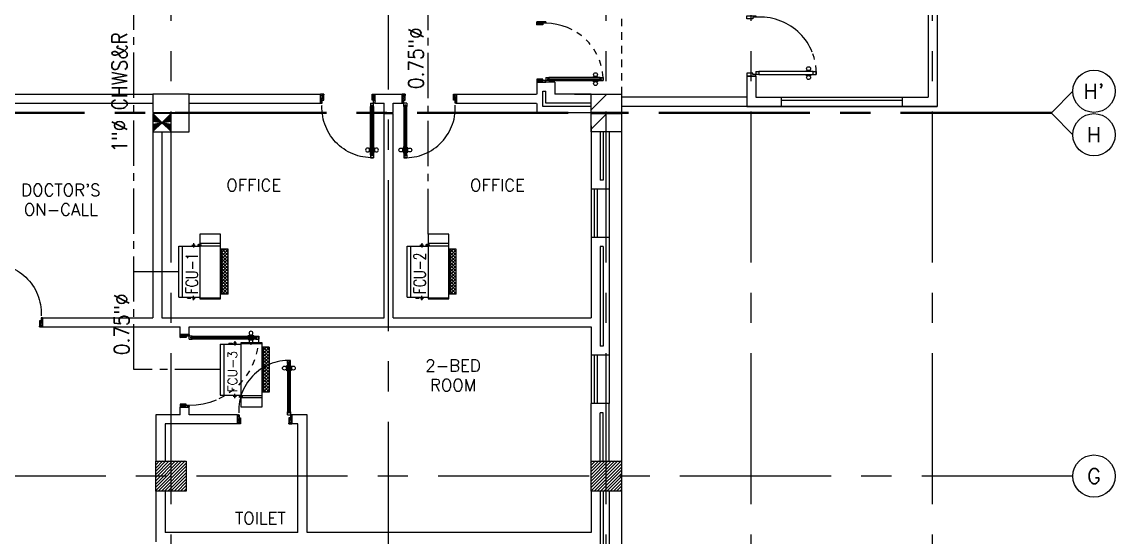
# Model space of a CAD drawing. Extents: x 417866029 to 417866302, y 43498045 to 43498122.
# Drawn here: x 417866085.78 to 417866103.86, y 43498071.96 to 43498080.49 of the extents above; entities that cross this region are included whole.
import ezdxf
from ezdxf.enums import TextEntityAlignment as Align

# ---------------------------------------------------------------- set-up
doc = ezdxf.new("R2010")
doc.units = 0
doc.header["$MEASUREMENT"] = 0
for name, pattern in [('CENTER2', [1.125, 0.75, -0.125, 0.125, -0.125]), ('CENTERX2', [4, 2.5, -0.5, 0.5, -0.5]), ('HIDDEN', [0.375, 0.25, -0.125]), ('HIDDEN2', [0.1875, 0.125, -0.0625])]:
    doc.linetypes.add(name, pattern=pattern)
doc.layers.get('0').update_dxf_attribs({"linetype": 'CONTINUOUS'})
for name, color, linetype in [('AC-CH', 6, 'CENTER2'), ('AC-CHT', 2, 'CONTINUOUS'), ('AX-CR', 7, 'CONTINUOUS'), ('AX-TXT', 2, 'CONTINUOUS'), ('AXES', 11, 'CENTERX2'), ('COL', 11, 'CONTINUOUS'), ('DOOR', 11, 'CONTINUOUS'), ('FCU', 6, 'CONTINUOUS'), ('HAT', 11, 'CONTINUOUS'), ('INSUL', 11, 'CONTINUOUS'), ('PROJ-L', 11, 'CONTINUOUS'), ('RM-NAME', 11, 'CONTINUOUS'), ('ROOF', 11, 'CONTINUOUS'), ('STR', 11, 'CONTINUOUS'), ('TEXTN', 2, 'CONTINUOUS'), ('WALL', 11, 'CONTINUOUS'), ('WIN', 11, 'CONTINUOUS')]:
    doc.layers.add(name, color=color, linetype=linetype)
doc.styles.add('KHRS2', font='ROMANS.shx', dxfattribs={"height": 200})
doc.styles.add('ROMANS', font='ROMANS.shx', dxfattribs={"width": 0.6})

# ---------------------------------------------------------------- blocks, each defined once
blk = doc.blocks.new('AXR')
at = {"layer": 'AX-CR'}
blk.add_circle((350, 0), 350.0000000000014, dxfattribs=at)
at = {"layer": 'AX-TXT', "style": 'ROMANS'}
blk.add_attdef('AX', text='', height=250, dxfattribs=at).set_placement((350, 0), align=Align.MIDDLE)
blk = doc.blocks.new('DOOR90')
at = {"layer": 'DOOR', "color": 7, "linetype": 'ByBlock'}
for p, q in [((-150, 0), (0, 0)), ((-150, 0), (-150, -25)), ((0, -50), (-113.7099299924448, 0)), ((0, -50), (-40.1457343158545, 0)), ((0, -50), (0, 0)), ((-1000, -25), (-1050, -25)), ((-1050, -75), (-1050, -25)), ((-1050, -25), (-1050, -75)), ((-1000, -75), (-1050, -74.99999999947613)), ((-1000, -41.9999999999709), (-1020, -41.9999999999709)), ((-1020, -42), (-1020, -58)), ((-1000, -58), (-1020, -58)), ((-1000, -25), (-1000, -41.9999999999709)), ((-1000, -58), (-1000, -75)), ((-877.6424572214019, -17.79999999995925), (-967.6424572214019, -17.79999999995925)), ((-967.6424572214019, -25), (-967.6424572214019, -17.79999999995925)), ((-967.6424572214019, -75), (-967.6424572214019, -82.20000000004075)), ((-877.6424572214019, -82.20000000004075), (-967.6424572214019, -82.20000000004075)), ((-955.0424572214251, -8.799999999959255), (-890.2424572213786, -8.799999999959255)), ((-955.0424572214251, -17.79999999995925), (-955.0424572214251, -8.799999999959255)), ((-955.0424572214251, -17.79999999995925), (-890.2424572213786, -17.79999999995925)), ((-955.0424572214251, -82.20000000004075), (-890.2424572213786, -82.20000000004075)), ((-955.0424572214251, -82.20000000004075), (-955.0424572214251, -91.20000000004075)), ((-955.0424572214251, -91.20000000004075), (-890.2424572213786, -91.20000000004075)), ((-890.2424572213786, -17.79999999995925), (-890.2424572213786, -8.799999999959255)), ((-890.2424572213786, -82.20000000004075), (-890.2424572213786, -91.20000000004075)), ((-877.6424572214019, -25), (-877.6424572214019, -17.79999999995925)), ((-877.6424572214019, -75), (-877.6424572214019, -82.20000000004075)), ((-200, -25), (-150, -25)), ((-200, -42), (-200, -25)), ((-180, -42), (-200, -42)), ((-200, -58), (-180, -58)), ((-200, -75), (-200, -58)), ((-150, -75), (-200, -75)), ((-180, -58), (-180, -42)), ((-150, -25), (-100, -25)), ((-150, -75), (-150, -25)), ((-100, -25), (-100, -50)), ((0, -50), (-100, -36.64271395650576)), ((-100, -50), (0, -50)), ((-150, -875), (-100, -875)), ((-150, -900), (-150, -875)), ((-150, -900), (0, -900)), ((0, -900), (-150, -900)), ((0, -850), (-113.7099299924448, -900)), ((-100, -875), (-100, -850)), ((0, -850), (-100, -863.3572860434942)), ((-100, -850), (0, -850)), ((0, -850), (-40.1457343158545, -900)), ((0, -850), (0, -900))]:
    blk.add_line(p, q, dxfattribs=at)
at = {"layer": 'DOOR', "linetype": 'ByBlock'}
for p, q in [((-200, -25), (-1000, -25)), ((-200, -42), (-1000, -41.9999999999709)), ((-200, -58), (-1000, -58)), ((-1000, -75), (-200, -75))]:
    blk.add_line(p, q, dxfattribs=at)
at = {"layer": 'DOOR', "color": 7, "linetype": 'ByBlock'}
for centre in [(-922.6424572214019, 23.53094421501737), (-922.6424572214019, -123.5309442149592)]:
    blk.add_circle(centre, 32.39999999998526, dxfattribs=at)
for centre, radius, start, end in [((0, -50), 154.4019578127773, 161.1052885482714, 166.2857707768669), ((0, -50), 94.40195781277725, 148.0181880328085, 180), ((0, -50), 134.4019578127773, 158.159849394549, 169.2800236450682), ((0, -50), 114.4019578127773, 154.0838418822192, 167.37742587102), ((0, -50), 74.40195781277725, 137.7764264185456, 180), ((0, -50), 54.40195781277725, 113.2073828924446, 180), ((0, -50), 34.40195781277725, 90, 180), ((0, -50), 14.40195781277725, 90, 180), ((0, -850), 154.4019578127773, 193.7142292231331, 198.8947114517286), ((0, -850), 134.4019578127773, 190.7199763549318, 201.840150605451), ((0, -850), 94.40195781277725, 180, 211.9818119671915), ((0, -850), 74.40195781277725, 180, 222.2235735814543), ((0, -850), 54.40195781277725, 180, 246.7926171075554), ((0, -850), 34.40195781277725, 180, 270), ((0, -850), 14.40195781277725, 180, 270)]:
    blk.add_arc(centre, radius, start, end, dxfattribs=at)
at = {"layer": 'DOOR', "linetype": 'HIDDEN', "ltscale": 0.5}
blk.add_arc((-222.2222222220153, -49.99999999976717), 828.155208510499, 178.270116378131, 275.0030377036063, dxfattribs=at)
blk = doc.blocks.new('DOOR100')
at = {"layer": 'DOOR', "color": 7, "linetype": 'ByBlock'}
for p, q in [((-75.00000000011642, 1250), (-74.99999999959255, 1300.000000000029)), ((-75.00000000011642, 1300), (-25.00000000011642, 1300)), ((-25.00000000011642, 1300), (-75.00000000011642, 1300)), ((-58.00000000011642, 1250), (-58.00000000011642, 1270)), ((-42.00000000011642, 1270), (-58.00000000011642, 1270)), ((-42.00000000011642, 1250), (-42.00000000011642, 1270)), ((-25.00000000011642, 1250), (-25.00000000011642, 1300)), ((-91.20000000018626, 1205.042457221396), (-91.20000000018626, 1140.242457221408)), ((-82.20000000018626, 1205.042457221396), (-91.20000000018626, 1205.042457221396)), ((-82.20000000018626, 1140.242457221408), (-91.20000000018626, 1140.242457221408)), ((-82.20000000018626, 1127.642457221402), (-82.20000000018626, 1217.642457221402)), ((-75.00000000011642, 1217.642457221402), (-82.20000000018626, 1217.642457221402)), ((-82.20000000018626, 1205.042457221396), (-82.20000000018626, 1140.242457221408)), ((-75.00000000011642, 1127.642457221402), (-82.20000000018626, 1127.642457221402)), ((-58.00000000011642, 1250), (-75.00000000011642, 1250)), ((-25.00000000011642, 1250), (-42.00000000011642, 1250)), ((-25.00000000011642, 1217.642457221402), (-17.80000000004657, 1217.642457221402)), ((-25.00000000011642, 1127.642457221402), (-17.80000000004657, 1127.642457221402)), ((-17.80000000004657, 1127.642457221402), (-17.80000000004657, 1217.642457221402)), ((-17.80000000004657, 1205.042457221396), (-17.80000000004657, 1140.242457221408)), ((-17.80000000004657, 1205.042457221396), (-8.800000000046566, 1205.042457221396)), ((-17.80000000004657, 1140.242457221408), (-8.800000000046566, 1140.242457221408)), ((-8.800000000046566, 1205.042457221396), (-8.800000000046566, 1140.242457221408)), ((-75, 200), (-58, 200)), ((-75, 150), (-75, 200)), ((-58, 200), (-58, 180)), ((-42, 200), (-25, 200)), ((-42, 180), (-42, 200)), ((-25, 200), (-25, 150)), ((-1200, 0), (-1200, 150)), ((-1200, 150), (-1175, 150)), ((-1200, 150), (-1200, 0)), ((-1150, 0), (-1200, 113.7099299924448)), ((-1150, 0), (-1200, 40.1457343158545)), ((-1150, 0), (-1200, 0)), ((-1175, 150), (-1175, 100)), ((-1175, 100), (-1150, 100)), ((-1150, 0), (-1163.357286043465, 100)), ((-1150, 100), (-1150, 0)), ((-75, 150), (-25, 150)), ((-58, 180), (-42, 180)), ((-50, 0), (0, 113.7099299924448)), ((-50, 100), (-50, 0)), ((-50, 0), (-36.64271395653486, 100)), ((-25, 100), (-50, 100)), ((-50, 0), (0, 40.1457343158545)), ((-50, 0), (0, 0)), ((0, 150), (-25, 150)), ((-25, 150), (-25, 100)), ((0, 0), (0, 150)), ((0, 150), (0, 0))]:
    blk.add_line(p, q, dxfattribs=at)
at = {"layer": 'DOOR', "linetype": 'ByBlock'}
for p, q in [((-75.00000000011642, 1250), (-75, 200)), ((-58, 200), (-58.00000000011642, 1250)), ((-42, 200), (-42.00000000011642, 1250)), ((-25, 200), (-25.00000000011642, 1250))]:
    blk.add_line(p, q, dxfattribs=at)
at = {"layer": 'DOOR', "color": 7, "linetype": 'ByBlock'}
for centre in [(-123.5309442150756, 1172.642457221402), (23.53094421490096, 1172.642457221402)]:
    blk.add_circle(centre, 32.39999999998526, dxfattribs=at)
at = {"layer": 'DOOR', "linetype": 'HIDDEN', "ltscale": 0.5}
blk.add_arc((-24.99999999965075, 149.9999999994106), 1150.000000000618, 90, 179.9999999995831, dxfattribs=at)
at = {"layer": 'DOOR', "color": 7, "linetype": 'ByBlock'}
for centre, radius, start, end in [((-1150, 0), 154.4019578127773, 103.7142292212167, 108.8947114515936), ((-1150, 0), 134.4019578127773, 100.7199763555959, 111.8401506085482), ((-1150, 0), 94.40195781277725, 90, 121.981811965689), ((-1150, 0), 74.40195781277725, 90, 132.2235735847074), ((-1150, 0), 54.40195781277725, 90, 156.7926171089788), ((-1150, 0), 34.40195781277725, 90, 180), ((-1150, 0), 14.40195781277725, 90, 180), ((-50, 0), 94.40195781277725, 58.01818803431096, 90), ((-50, 0), 74.40195781277725, 47.7764264152926, 90), ((-50, 0), 54.40195781277725, 23.20738289102122, 90), ((-50, 0), 34.40195781277725, 0, 90), ((-50, 0), 14.40195781277725, 0, 90), ((-50, 0), 134.4019578127773, 68.15984939145177, 79.28002364440412), ((-50, 0), 114.4019578127773, 64.0838418833441, 77.3774258719247), ((-50, 0), 154.4019578127773, 71.10528854840643, 76.28577077878333)]:
    blk.add_arc(centre, radius, start, end, dxfattribs=at)
blk = doc.blocks.new('DOOR-10')
at = {"layer": 'DOOR', "color": 0, "linetype": 'ByBlock'}
for p, q in [((-25.69739139656303, 1099.999999999069), (-75.69739139656303, 1099.999999999069)), ((-75.69739139656303, 1099.999999999069), (-25.69739139656303, 1099.999999999069)), ((-75.69739139656303, 1049.999999999069), (-75.69739139603917, 1099.999999999098)), ((-25.69739139656303, 1049.999999999069), (-25.69739139656303, 1099.999999999069)), ((-82.89739139663288, 1005.042457220465), (-91.89739139663288, 1005.042457220465)), ((-91.89739139663288, 1005.042457220465), (-91.89739139663288, 940.2424572204764)), ((-82.89739139663288, 940.2424572204764), (-91.89739139663288, 940.2424572204764)), ((-75.69739139656303, 1017.642457220471), (-82.89739139663288, 1017.642457220471)), ((-82.89739139663288, 927.6424572204705), (-82.89739139663288, 1017.642457220471)), ((-82.89739139663288, 1005.042457220465), (-82.89739139663288, 940.2424572204764)), ((-75.69739139656303, 927.6424572204705), (-82.89739139663288, 927.6424572204705)), ((-58.69739139656303, 1049.999999999069), (-75.69739139656303, 1049.999999999069)), ((-42.69739139656303, 1069.999999999069), (-58.69739139656303, 1069.999999999069)), ((-58.69739139656303, 1049.999999999069), (-58.69739139656303, 1069.999999999069)), ((-42.69739139656303, 1049.999999999069), (-42.69739139656303, 1069.999999999069)), ((-25.69739139656303, 1049.999999999069), (-42.69739139656303, 1049.999999999069)), ((-25.69739139656303, 1017.642457220471), (-18.49739139649319, 1017.642457220471)), ((-25.69739139656303, 927.6424572204705), (-18.49739139649319, 927.6424572204705)), ((-18.49739139649319, 927.6424572204705), (-18.49739139649319, 1017.642457220471)), ((-18.49739139649319, 1005.042457220465), (-9.497391396493185, 1005.042457220465)), ((-18.49739139649319, 1005.042457220465), (-18.49739139649319, 940.2424572204764)), ((-18.49739139649319, 940.2424572204764), (-9.497391396493185, 940.2424572204764)), ((-9.497391396493185, 1005.042457220465), (-9.497391396493185, 940.2424572204764)), ((-75.69739139534067, 200), (-58.69739139534067, 200)), ((-75.69739139534067, 150), (-75.69739139534067, 200)), ((-58.69739139534067, 200), (-58.69739139534067, 180)), ((-42.69739139534067, 200), (-25.69739139534067, 200)), ((-42.69739139534067, 180), (-42.69739139534067, 200)), ((-25.69739139534067, 200), (-25.69739139534067, 150)), ((-1000.697391395341, 0), (-1000.697391395341, 150)), ((-1000.697391395341, 150), (-975.6973913953407, 150)), ((-1000.697391395341, 150), (-1000.697391395341, 0)), ((-950.6973913953407, 0), (-1000.697391395341, 0)), ((-975.6973913953407, 150), (-975.6973913953407, 100)), ((-975.6973913953407, 100), (-950.6973913953407, 100)), ((-950.6973913953407, 100), (-950.6973913953407, 0)), ((-75.69739139534067, 150), (-25.69739139534067, 150)), ((-58.69739139534067, 180), (-42.69739139534067, 180)), ((-50.69739139534067, 100), (-50.69739139534067, 0)), ((-25.69739139534067, 100), (-50.69739139534067, 100)), ((-50.69739139534067, 0), (-0.6973913953406736, 0)), ((-0.6973913953406736, 150), (-25.69739139534067, 150)), ((-25.69739139534067, 150), (-25.69739139534067, 100))]:
    blk.add_line(p, q, dxfattribs=at)
at = {"layer": 'DOOR', "linetype": 'ByBlock'}
for p, q in [((-75.69739139656303, 1049.999999999069), (-75.69739139534067, 200)), ((-58.69739139534067, 200), (-58.69739139656303, 1049.999999999069)), ((-42.69739139534067, 200), (-42.69739139656303, 1049.999999999069)), ((-25.69739139534067, 200), (-25.69739139656303, 1049.999999999069))]:
    blk.add_line(p, q, dxfattribs=at)
at = {"layer": 'DOOR', "color": 9, "linetype": 'ByBlock'}
for p, q in [((-950.6973913953407, 0), (-1000.697391395341, 113.7099299924448)), ((-950.6973913953407, 0), (-1000.697391395341, 40.1457343158545)), ((-950.6973913953407, 0), (-964.0546774388058, 100)), ((-50.69739139534067, 0), (-0.6973913953406736, 113.7099299924448)), ((-50.69739139534067, 0), (-37.34010535187554, 100)), ((-50.69739139534067, 0), (-0.6973913953406736, 40.1457343158545)), ((-0.6973913953406736, 0), (-0.6973913953406736, 150))]:
    blk.add_line(p, q, dxfattribs=at)
at = {"layer": 'DOOR', "color": 0, "linetype": 'ByBlock'}
for centre in [(-124.2283356115222, 972.6424572204705), (22.83355281845434, 972.6424572204705)]:
    blk.add_circle(centre, 32.39999999998526, dxfattribs=at)
at = {"layer": 'DOOR', "linetype": 'HIDDEN', "ltscale": 0.5}
blk.add_arc((-23.39897476031911, 149.138342134087), 952.2988064575108, 93.14815770431052, 179.9481576940245, dxfattribs=at)
at = {"layer": 'DOOR', "color": 9, "linetype": 'ByBlock'}
for centre, radius, start, end in [((-950.6973913953407, 0), 154.4019578127773, 103.7142292212167, 108.8947114515936), ((-950.6973913953407, 0), 134.4019578127773, 100.7199763555959, 111.8401506085482), ((-950.6973913953407, 0), 94.40195781277725, 90, 121.981811965689), ((-950.6973913953407, 0), 74.40195781277725, 90, 132.2235735847074), ((-950.6973913953407, 0), 54.40195781277725, 90, 156.7926171089788), ((-950.6973913953407, 0), 34.40195781277725, 90, 180), ((-950.6973913953407, 0), 14.40195781277725, 90, 180), ((-50.69739139534067, 0), 94.40195781277725, 58.01818803431096, 90), ((-50.69739139534067, 0), 74.40195781277725, 47.7764264152926, 90), ((-50.69739139534067, 0), 54.40195781277725, 23.20738289102122, 90), ((-50.69739139534067, 0), 34.40195781277725, 0, 90), ((-50.69739139534067, 0), 14.40195781277725, 0, 90), ((-50.69739139534067, 0), 134.4019578127773, 68.15984939145177, 79.28002364440412), ((-50.69739139534067, 0), 114.4019578127773, 64.0838418833441, 77.3774258719247), ((-50.69739139534067, 0), 154.4019578127773, 71.10528854840643, 76.28577077878333)]:
    blk.add_arc(centre, radius, start, end, dxfattribs=at)
blk = doc.blocks.new('STL-DR')
at = {"layer": 'DOOR', "color": 0, "linetype": 'ByBlock'}
for p, q in [((50, 0), (0, 0)), ((0, -150), (0, 0)), ((50, -100), (50, 0)), ((0, -150), (25, -150)), ((25, -100), (50, -100)), ((25, -150), (25, -100)), ((75, -150), (25, -150)), ((25, -200), (25, -150)), ((75, -150), (75, -200)), ((950.0000000160071, -100.0006326885195), (950.0000000160071, -0.0006326885195448995)), ((950.0000000160071, -0.0006326885195448995), (1000.000000016007, -0.0006326885195448995)), ((975.0000000160071, -100.0006326885195), (950.0000000160071, -100.0006326885195)), ((975.0000000160071, -150.0006326885195), (975.0000000160071, -100.0006326885195)), ((1000.000000016007, -150.0006326885195), (975.0000000160071, -150.0006326885195)), ((1000.000000016007, -0.0006326885195448995), (999.9990509967902, -150.0006326855219)), ((75, -200), (25, -200)), ((17.79999999993015, -990.2424572214077), (8.79999999993015, -990.2424572214077)), ((8.79999999993015, -1055.042457221396), (8.79999999993015, -990.2424572214077)), ((17.79999999993015, -1055.042457221396), (8.79999999993015, -1055.042457221396)), ((17.79999999993015, -977.6424572214019), (17.79999999993015, -1067.642457221402)), ((25, -977.6424572214019), (17.79999999993015, -977.6424572214019)), ((17.79999999993015, -1055.042457221396), (17.79999999993015, -990.2424572214077)), ((25, -1067.642457221402), (17.79999999993015, -1067.642457221402)), ((75, -977.6424572214019), (82.20000000006985, -977.6424572214019)), ((75, -1067.642457221402), (82.20000000006985, -1067.642457221402)), ((82.20000000006985, -977.6424572214019), (82.20000000006985, -1067.642457221402)), ((82.20000000006985, -990.2424572214077), (91.20000000006985, -990.2424572214077)), ((82.20000000006985, -1055.042457221396), (82.20000000006985, -990.2424572214077)), ((82.20000000006985, -1055.042457221396), (91.20000000006985, -1055.042457221396)), ((91.20000000006985, -1055.042457221396), (91.20000000006985, -990.2424572214077)), ((25, -1100), (75, -1100)), ((25, -1100), (25, -1150)), ((25, -1150), (75, -1150)), ((75, -1150), (25, -1150)), ((75, -1100), (74.99999999947613, -1150.000000000029))]:
    blk.add_line(p, q, dxfattribs=at)
at = {"layer": 'DOOR', "linetype": 'ByBlock'}
for p, q in [((25, -200), (25, -1100)), ((75, -1100), (75, -200))]:
    blk.add_line(p, q, dxfattribs=at)
at = {"layer": 'DOOR', "color": 0, "linetype": 'ByBlock'}
for centre in [(-23.53094421501737, -1022.642457221402), (123.5309442149592, -1022.642457221402)]:
    blk.add_circle(centre, 32.39999999998526, dxfattribs=at)
at = {"layer": 'DOOR', "linetype": 'HIDDEN', "ltscale": 0.5}
blk.add_arc((50.00000000052387, -222.5000458554441), 927.8368202103898, 271.5439868647728, 4.481552091145238, dxfattribs=at)
at = {"layer": 'WALL'}
for p, q in [((0, 0), (-0.0009490192169323564, -149.9999999970023)), ((0, 0), (0, -150.0000000002328)), ((1000, 0), (1000, -150.0000000002328))]:
    blk.add_line(p, q, dxfattribs=at)
blk = doc.blocks.new('RM1')
at = {"layer": 'RM-NAME', "style": 'ROMANS'}
for tag, p in [('ROOMNAME1', (0, 323.8095238059759)), ('ROOMNAME2', (0, 0))]:
    blk.add_attdef(tag, text='', height=200, dxfattribs=at).set_placement(p, align=Align.MIDDLE)
blk = doc.blocks.new('*X97')
at = {"color": 0}
for p, q in [((245928.5557043091, 139862.5385263269), (246415.7511517938, 140349.7339738117)), ((245928.5557043091, 139915.5715349159), (246362.7181432048, 140349.7339738117)), ((245928.5557043091, 139968.6045435049), (246309.6851346158, 140349.7339738117)), ((245928.5557043091, 140021.6375520939), (246256.6521260268, 140349.7339738117)), ((245928.5557043091, 140074.6705606829), (246203.6191174378, 140349.7339738117)), ((245928.5557043091, 140127.7035692719), (246150.5861088488, 140349.7339738117)), ((245928.5557043091, 140180.7365778609), (246097.5531002598, 140349.7339738117)), ((245928.5557043091, 140233.7695864499), (246044.5200916709, 140349.7339738117)), ((245928.5557043091, 140286.8025950389), (245991.4870830819, 140349.7339738117)), ((245928.5557043091, 140339.8356036279), (245938.4540744929, 140349.7339738117)), ((245968.7841603828, 139849.7339738117), (246428.555704309, 140309.5055177379)), ((246021.8171689718, 139849.7339738117), (246428.555704309, 140256.4725091489)), ((246074.8501775608, 139849.7339738117), (246428.555704309, 140203.4395005599)), ((246127.8831861498, 139849.7339738117), (246428.555704309, 140150.4064919709)), ((246180.9161947387, 139849.7339738117), (246428.555704309, 140097.3734833819)), ((246233.9492033277, 139849.7339738117), (246428.555704309, 140044.3404747929)), ((246286.9822119167, 139849.7339738117), (246428.555704309, 139991.307466204)), ((246340.0152205057, 139849.7339738117), (246428.555704309, 139938.274457615)), ((246393.0482290947, 139849.7339738117), (246428.555704309, 139885.241449026))]:
    blk.add_line(p, q, dxfattribs=at)
blk = doc.blocks.new('COL50')
at = {"layer": 'COL'}
blk.add_lwpolyline([(-249.9999999999709, 250), (-249.9999999999418, -250), (250, -250), (249.9999999999709, 250)], close=True, dxfattribs=at)
blk = doc.blocks.new('*X98')
at = {"color": 0}
for p, q in [((253128.2403198966, 139849.7339738117), (253628.2403198966, 140349.7339738117)), ((253128.5557043091, 139903.0823668131), (253575.2073113076, 140349.7339738117)), ((253128.5557043091, 139956.1153754022), (253522.1743027186, 140349.7339738117)), ((253128.5557043091, 140009.1483839911), (253469.1412941296, 140349.7339738117)), ((253128.5557043091, 140062.1813925801), (253416.1082855406, 140349.7339738117)), ((253128.5557043091, 140115.2144011691), (253363.0752769516, 140349.7339738117)), ((253128.5557043091, 140168.2474097581), (253310.0422683626, 140349.7339738117)), ((253128.5557043091, 140221.2804183471), (253257.0092597736, 140349.7339738117)), ((253128.5557043091, 140274.3134269361), (253203.9762511846, 140349.7339738117)), ((253128.5557043091, 140327.3464355251), (253150.9432425956, 140349.7339738117)), ((253181.2733284856, 139849.7339738117), (253628.555704309, 140297.0163496351)), ((253234.3063370746, 139849.7339738117), (253628.555704309, 140243.9833410461)), ((253287.3393456636, 139849.7339738117), (253628.555704309, 140190.9503324571)), ((253340.3723542525, 139849.7339738117), (253628.555704309, 140137.9173238681)), ((253393.4053628415, 139849.7339738117), (253628.555704309, 140084.8843152791)), ((253446.4383714305, 139849.7339738117), (253628.555704309, 140031.8513066902)), ((253499.4713800195, 139849.7339738117), (253628.555704309, 139978.8182981012)), ((253552.5043886085, 139849.7339738117), (253628.555704309, 139925.7852895122)), ((253605.5373971975, 139849.7339738117), (253628.555704309, 139872.7522809232))]:
    blk.add_line(p, q, dxfattribs=at)
blk = doc.blocks.new('C5')
at = {"layer": 'HAT', "linetype": 'ByBlock'}
h = blk.add_hatch(dxfattribs=at)
h.set_pattern_fill('ANSI31', color=256, scale=300, style=0)
h.set_pattern_definition([(45, (-223356.1822811712, -51411.00533739349), (-26.51650429449553, 26.51650429449553), [])])
h.paths.add_polyline_path([(300.0000000001455, 300.0000000000218), (0, 300.0000000000146), (0, 1.455191522836685e-11), (300.0000000001164, 3.637978807091713e-11)])
h.paths.add_polyline_path([(599.9999999999709, 300.0000000000073), (300.0000000001455, 300.0000000000073), (300.0000000000873, 4.365574568510056e-11), (600, 6.548361852765083e-11)])
at = {"layer": 'COL'}
blk.add_lwpolyline([(600, 300.0000000000509), (0, 300.0000000000218), (0, 2.91038304567337e-11), (600, 5.820766091346741e-11)], close=True, dxfattribs=at)
blk = doc.blocks.new('*X36')
at = {"color": 0}
for p, q in [((16890.47746209932, -2466.570672882412), (16943.4517006644, -2413.596434317336)), ((16890.47746209932, -2519.603681471403), (16990.47746209933, -2419.603681471401)), ((16990.47746209933, -2565.49912589376), (16890.47746209932, -2465.499125893757)), ((16890.47746209932, -2572.636690060394), (16990.47746209933, -2472.636690060392)), ((16990.47746209933, -2618.532134482751), (16890.47746209932, -2518.532134482748)), ((16890.47746209932, -2625.669698649385), (16990.47746209933, -2525.669698649383)), ((16990.47746209933, -2512.466117304769), (16891.6077791119, -2413.596434317336)), ((16990.47746209933, -2459.433108715778), (16944.64078770089, -2413.596434317336)), ((16990.47746209933, -2671.565143071742), (16890.47746209932, -2571.565143071739)), ((16890.47746209932, -2678.702707238376), (16990.47746209933, -2578.702707238374)), ((16990.47746209933, -2724.598151660733), (16890.47746209932, -2624.59815166073)), ((16890.47746209932, -2731.735715827367), (16990.47746209933, -2631.735715827365)), ((16990.47746209933, -2777.631160249724), (16890.47746209932, -2677.631160249721)), ((16890.47746209932, -2784.768724416358), (16990.47746209933, -2684.768724416357)), ((16990.47746209933, -2830.664168838715), (16890.47746209932, -2730.664168838713)), ((16890.47746209932, -2837.801733005349), (16990.47746209933, -2737.801733005348)), ((16990.47746209933, -2883.697177427706), (16890.47746209932, -2783.697177427704)), ((16890.47746209932, -2890.83474159434), (16990.47746209933, -2790.834741594339)), ((16990.47746209933, -2936.730186016697), (16890.47746209932, -2836.730186016694)), ((16890.47746209932, -2943.867750183331), (16990.47746209933, -2843.86775018333)), ((16990.47746209933, -2989.763194605689), (16890.47746209932, -2889.763194605686)), ((16890.47746209932, -2996.900758772323), (16990.47746209933, -2896.900758772321)), ((16990.47746209933, -3042.796203194679), (16890.47746209932, -2942.796203194677)), ((16890.47746209932, -3049.933767361314), (16990.47746209933, -2949.933767361312)), ((16990.47746209933, -3095.82921178367), (16890.47746209932, -2995.829211783668)), ((16890.47746209932, -3102.966775950305), (16990.47746209933, -3002.966775950303)), ((16990.47746209933, -3148.862220372662), (16890.47746209932, -3048.862220372659)), ((16891.53081232129, -3154.946434317336), (16990.47746209933, -3055.999784539294)), ((16943.52866745501, -3154.946434317336), (16890.47746209932, -3101.89522896165)), ((16944.56382091028, -3154.946434317336), (16990.47746209933, -3109.032793128285))]:
    blk.add_line(p, q, dxfattribs=at)
blk = doc.blocks.new('WHE06')
at = {"color": 3}
for p, q in [((688.9750000238419, 621.5), (346.0749999880791, 621.5)), ((346.0749999880791, 621.5), (346.0749999880791, 469.1000000014901)), ((688.9750000238419, 469.1000000014901), (688.9750000238419, 621.5)), ((60.32499998807907, -422.25), (60.32499998807907, 422.25)), ((212.2971614003181, 437.25), (269.0589052438736, 437.25)), ((232.1000000238419, 452.25), (232.1000000238419, 422.25)), ((232.1000000238419, 452.25), (252.1000000238419, 452.25)), ((242.1000000238419, 472.1842434704304), (242.1000000238419, 399.4801759719849)), ((252.1000000238419, 452.25), (252.1000000238419, 422.25)), ((304.9940044879913, 447.6499999985099), (373.2827185988426, 447.6499999985099)), ((321.0749999880791, 457.6499999985099), (321.0749999880791, 437.6499999985099)), ((321.0749999880791, 457.6499999985099), (346.0749999880791, 457.6499999985099)), ((321.0749999880791, 437.6499999985099), (346.0749999880791, 437.6499999985099)), ((346.0749999880791, 430.4178223386407), (688.9750000238419, 430.4178223386407)), ((811.1999999880791, 370.6749999970198), (688.9750000238419, 370.6749999970198)), ((711.1999999880791, -370.6749999970198), (711.1999999880791, 370.6749999970198)), ((811.1999999880791, -370.6749999970198), (811.1999999880791, 370.6749999970198)), ((141.6357128024101, -437.25), (141.6357128024101, -422.25)), ((141.6357128024101, -437.25), (196.5700032711029, -437.25)), ((196.5700032711029, -437.25), (196.5700032711029, -422.25)), ((221.3790392279625, -437.25), (269.0589052438736, -437.25)), ((232.1000000238419, -452.25), (232.1000000238419, -422.25)), ((232.1000000238419, -452.25), (252.1000000238419, -452.25)), ((242.1000000238419, -472.1842434704304), (242.1000000238419, -399.4801759719849)), ((252.1000000238419, -452.25), (252.1000000238419, -422.25)), ((346.0749999880791, -430.4178223386407), (688.9750000238419, -430.4178223386407)), ((811.1999999880791, -370.6749999970198), (688.9750000238419, -370.6749999970198))]:
    blk.add_line(p, q, dxfattribs=at)
at = {"color": 6}
for p, q in [((0, -422.25), (0, 422.25)), ((0, 422.25), (346.0749999880791, 422.25)), ((346.0749999880791, 469.1000000014901), (346.0749999880791, -450.8250000029802)), ((688.9750000238419, 469.1000000014901), (346.0749999880791, 469.1000000014901)), ((688.9750000238419, -450.8250000029802), (688.9750000238419, 469.1000000014901)), ((0, -422.25), (346.0749999880791, -422.25)), ((346.0749999880791, -450.8250000029802), (688.9750000238419, -450.8250000029802))]:
    blk.add_line(p, q, dxfattribs=at)
at = {"color": 11}
blk.add_blockref('*X36', (-16179.27746212482, 2784.271434314549), dxfattribs=at)
blk = doc.blocks.new('*X103')
at = {"color": 0}
for p, q in [((16890.47746209932, -2466.570672882412), (16943.4517006644, -2413.596434317336)), ((16890.47746209932, -2519.603681471403), (16990.47746209933, -2419.603681471401)), ((16990.47746209933, -2565.49912589376), (16890.47746209932, -2465.499125893757)), ((16890.47746209932, -2572.636690060394), (16990.47746209933, -2472.636690060392)), ((16990.47746209933, -2618.532134482751), (16890.47746209932, -2518.532134482748)), ((16890.47746209932, -2625.669698649385), (16990.47746209933, -2525.669698649383)), ((16990.47746209933, -2512.466117304769), (16891.6077791119, -2413.596434317336)), ((16990.47746209933, -2459.433108715778), (16944.64078770089, -2413.596434317336)), ((16990.47746209933, -2671.565143071742), (16890.47746209932, -2571.565143071739)), ((16890.47746209932, -2678.702707238376), (16990.47746209933, -2578.702707238374)), ((16990.47746209933, -2724.598151660733), (16890.47746209932, -2624.59815166073)), ((16890.47746209932, -2731.735715827367), (16990.47746209933, -2631.735715827365)), ((16990.47746209933, -2777.631160249724), (16890.47746209932, -2677.631160249721)), ((16890.47746209932, -2784.768724416358), (16990.47746209933, -2684.768724416357)), ((16990.47746209933, -2830.664168838715), (16890.47746209932, -2730.664168838713)), ((16890.47746209932, -2837.801733005349), (16990.47746209933, -2737.801733005348)), ((16990.47746209933, -2883.697177427706), (16890.47746209932, -2783.697177427704)), ((16890.47746209932, -2890.83474159434), (16990.47746209933, -2790.834741594339)), ((16990.47746209933, -2936.730186016697), (16890.47746209932, -2836.730186016694)), ((16890.47746209932, -2943.867750183331), (16990.47746209933, -2843.86775018333)), ((16990.47746209933, -2989.763194605689), (16890.47746209932, -2889.763194605686)), ((16890.47746209932, -2996.900758772323), (16990.47746209933, -2896.900758772321)), ((16990.47746209933, -3042.796203194679), (16890.47746209932, -2942.796203194677)), ((16890.47746209932, -3049.933767361314), (16990.47746209933, -2949.933767361312)), ((16990.47746209933, -3095.82921178367), (16890.47746209932, -2995.829211783668)), ((16890.47746209932, -3102.966775950305), (16990.47746209933, -3002.966775950303)), ((16990.47746209933, -3148.862220372662), (16890.47746209932, -3048.862220372659)), ((16891.53081232129, -3154.946434317336), (16990.47746209933, -3055.999784539294)), ((16943.52866745501, -3154.946434317336), (16890.47746209932, -3101.89522896165)), ((16944.56382091028, -3154.946434317336), (16990.47746209933, -3109.032793128285))]:
    blk.add_line(p, q, dxfattribs=at)

msp = doc.modelspace()

# ---------------------------------------------------------------- hatches: boundary and pattern name
at = {"layer": 'HAT'}
h = msp.add_hatch(dxfattribs=at)
h.set_pattern_fill('ANSI31', color=256, scale=0.3, style=0)
h.set_pattern_definition([(45, (417865762.5072819, 43498027.89970536), (-0.02651650429449553, 0.02651650429449554), [])])
h.paths.add_polyline_path([(417866095.4434642, 43498079.2907107), (417866095.1934642, 43498079.2907107), (417866095.1934642, 43498078.99071069), (417866095.4434642, 43498078.99071069)])
h.paths.add_polyline_path([(417866095.6934642, 43498079.2907107), (417866095.4434642, 43498079.2907107), (417866095.4434642, 43498078.99071069), (417866095.6934642, 43498078.99071069)])
h = msp.add_hatch(dxfattribs=at)
h.set_pattern_fill('ANSI31', color=256, scale=0.3, style=0)
h.set_pattern_definition([(45, (417865762.5072819, 43498027.57970536), (-0.02651650429449553, 0.02651650429449554), [])])
h.paths.add_polyline_path([(417866095.4434642, 43498078.97071069), (417866095.1934642, 43498078.97071069), (417866095.1934642, 43498078.67071069), (417866095.4434642, 43498078.67071069)])
h.paths.add_polyline_path([(417866095.6934642, 43498078.97071069), (417866095.4434642, 43498078.97071069), (417866095.4434642, 43498078.67071069), (417866095.6934642, 43498078.67071069)])

# ---------------------------------------------------------------- linework, layer by layer
at = {"layer": 'AC-CH'}
for p, q in [((417866087.6275438, 43498074.73300021), (417866087.6275438, 43498080.79065061)), ((417866092.4956527, 43498076.97491876), (417866092.4956527, 43498080.79065061)), ((417866088.3746308, 43498076.3534175), (417866087.6275439, 43498076.3534175)), ((417866089.0578647, 43498074.73300021), (417866087.6275438, 43498074.73300021))]:
    msp.add_line(p, q, dxfattribs=at)
at = {"layer": 'AXES'}
for p, q in [((417866088.2434642, 43498044.50641705), (417866088.2434642, 43498121.77705345)), ((417866095.4434642, 43498044.50641705), (417866095.4434642, 43498121.77705345)), ((417866097.8434642, 43498044.50641705), (417866097.8434642, 43498121.77705345)), ((417866100.8434642, 43498044.50641705), (417866100.8434642, 43498121.77705345)), ((417866091.8434642, 43498051.37071069), (417866091.8434642, 43498110.14071069)), ((417866102.8126107, 43498078.99071069), (417866103.1626107, 43498079.34071069)), ((417866102.8126107, 43498078.99071069), (417866042.6034642, 43498078.99071069)), ((417866102.8126107, 43498078.97071069), (417866042.6034642, 43498078.97071069)), ((417866102.8126107, 43498078.97071069), (417866103.1626107, 43498078.62071069)), ((417866103.1626107, 43498072.97071069), (417866053.1534642, 43498072.97071069))]:
    msp.add_line(p, q, dxfattribs=at)
at = {"layer": 'COL'}
for points in [[(417866095.1934642, 43498079.2907107), (417866095.6934642, 43498079.2907107), (417866095.6934642, 43498078.99071069), (417866095.1934642, 43498078.99071069)], [(417866095.1934642, 43498078.97071069), (417866095.6934642, 43498078.97071069), (417866095.6934642, 43498078.67071069), (417866095.1934642, 43498078.67071069)]]:
    msp.add_lwpolyline(points, close=True, dxfattribs=at)
at = {"layer": 'FCU', "color": 3}
for p, q in [((417866089.0635616, 43498076.97498658), (417866088.7206616, 43498076.97498658)), ((417866088.7206616, 43498076.97498658), (417866088.7206616, 43498076.82258657)), ((417866089.0635616, 43498076.82258657), (417866089.0635616, 43498076.97498658)), ((417866088.4349116, 43498075.93123657), (417866088.4349116, 43498076.77573658)), ((417866088.5868838, 43498076.79073658), (417866088.6436455, 43498076.79073658)), ((417866088.6066867, 43498076.80573658), (417866088.6066867, 43498076.77573658)), ((417866088.6066867, 43498076.80573658), (417866088.6266866, 43498076.80573658)), ((417866088.6166866, 43498076.82567082), (417866088.6166866, 43498076.75296675)), ((417866088.6266866, 43498076.80573658), (417866088.6266866, 43498076.77573658)), ((417866088.6795806, 43498076.80113658), (417866088.7478694, 43498076.80113658)), ((417866088.6956616, 43498076.81113657), (417866088.6956616, 43498076.79113658)), ((417866088.6956616, 43498076.81113657), (417866088.7206616, 43498076.81113657)), ((417866088.6956616, 43498076.79113658), (417866088.7206616, 43498076.79113658)), ((417866088.7206616, 43498076.7839044), (417866089.0635616, 43498076.7839044)), ((417866089.1857866, 43498076.72416157), (417866089.0635616, 43498076.72416157)), ((417866089.0857866, 43498075.98281158), (417866089.0857866, 43498076.72416157)), ((417866089.1857866, 43498075.98281158), (417866089.1857866, 43498076.72416157)), ((417866088.5162224, 43498075.91623658), (417866088.5162224, 43498075.93123657)), ((417866088.5162224, 43498075.91623658), (417866088.5711566, 43498075.91623658)), ((417866088.5711566, 43498075.91623658), (417866088.5711566, 43498075.93123657)), ((417866088.5959657, 43498075.91623658), (417866088.6436455, 43498075.91623658)), ((417866088.6066867, 43498075.90123658), (417866088.6066867, 43498075.93123657)), ((417866088.6066867, 43498075.90123658), (417866088.6266866, 43498075.90123658)), ((417866088.6166866, 43498075.88130233), (417866088.6166866, 43498075.9540064)), ((417866088.6266866, 43498075.90123658), (417866088.6266866, 43498075.93123657)), ((417866088.7206616, 43498075.92306875), (417866089.0635616, 43498075.92306875)), ((417866089.1857866, 43498075.98281158), (417866089.0635616, 43498075.98281158))]:
    msp.add_line(p, q, dxfattribs=at)
at = {"layer": 'FCU', "color": 6}
for p, q in [((417866088.3745866, 43498075.93123657), (417866088.3745866, 43498076.77573658)), ((417866088.3745866, 43498076.77573658), (417866088.7206616, 43498076.77573658)), ((417866088.7206616, 43498076.82258657), (417866088.7206616, 43498075.90266158)), ((417866089.0635616, 43498076.82258657), (417866088.7206616, 43498076.82258657)), ((417866089.0635616, 43498075.90266158), (417866089.0635616, 43498076.82258657)), ((417866088.3745866, 43498075.93123657), (417866088.7206616, 43498075.93123657)), ((417866088.7206616, 43498075.90266158), (417866089.0635616, 43498075.90266158))]:
    msp.add_line(p, q, dxfattribs=at)
at = {"layer": 'INSUL'}
for p, q in [((417866094.3934743, 43498079.34071423), (417866094.4434744, 43498079.34071423)), ((417866094.3934743, 43498079.09071069), (417866094.3934743, 43498079.34071423)), ((417866094.4434744, 43498079.14071069), (417866094.4434744, 43498079.34071423)), ((417866095.1934744, 43498079.14071069), (417866094.4434744, 43498079.14071069)), ((417866095.1934744, 43498079.09071069), (417866094.3934743, 43498079.09071069)), ((417866095.3434642, 43498078.67071069), (417866095.3434642, 43498077.87071069)), ((417866095.3934642, 43498078.67071069), (417866095.3934642, 43498077.87071069)), ((417866095.3934642, 43498077.87071069), (417866095.3434642, 43498077.87071069)), ((417866095.3934642, 43498076.77071069), (417866095.3434642, 43498076.77071069)), ((417866095.3434642, 43498076.77071069), (417866095.3434642, 43498075.12071069)), ((417866095.3934642, 43498076.77071069), (417866095.3934642, 43498075.12071069)), ((417866095.3934642, 43498075.12071069), (417866095.3434642, 43498075.12071069)), ((417866095.3934642, 43498074.02071069), (417866095.3434642, 43498074.02071069)), ((417866095.3434642, 43498073.22071069), (417866095.3434642, 43498074.02071069)), ((417866095.3934642, 43498073.22071069), (417866095.3934642, 43498074.02071069)), ((417866095.3434642, 43498072.72071069), (417866095.3434642, 43498069.92071069)), ((417866095.3934642, 43498072.72071069), (417866095.3934642, 43498069.92071069))]:
    msp.add_line(p, q, dxfattribs=at)
at = {"layer": 'PROJ-L'}
for p, q in [((417866095.6934642, 43498078.77071069), (417866095.6934642, 43498073.22071069)), ((417866095.6934642, 43498072.72071069), (417866095.6934642, 43498066.02071069))]:
    msp.add_line(p, q, dxfattribs=at)
at = {"layer": 'ROOF'}
for p, q in [((417866097.7684642, 43498079.24071069), (417866095.6934642, 43498079.24071069)), ((417866100.9184642, 43498079.09071069), (417866095.6934642, 43498079.09071069))]:
    msp.add_line(p, q, dxfattribs=at)
at = {"layer": 'STR', "linetype": 'HIDDEN2'}
msp.add_line((417866095.6934642, 43498082.34071069), (417866095.6934642, 43498079.2907107), dxfattribs=at)
at = {"layer": 'WALL'}
for p, q in [((417866100.7684642, 43498084.86624803), (417866100.7684642, 43498079.24071069)), ((417866100.9184642, 43498084.86624863), (417866100.9184642, 43498079.09071069)), ((417866094.5934642, 43498079.49070986), (417866094.2934642, 43498079.49070796)), ((417866094.2934642, 43498079.49070796), (417866094.2934642, 43498079.29371057)), ((417866094.5934642, 43498079.49070986), (417866094.5934642, 43498079.2907107)), ((417866097.7684642, 43498079.59067825), (417866097.7684642, 43498079.09071069)), ((417866097.9184642, 43498079.59067921), (417866097.9184642, 43498079.24071069)), ((417866081.1934642, 43498079.2907107), (417866087.9434642, 43498079.2907107)), ((417866084.7184642, 43498079.14071069), (417866087.9434642, 43498079.14071069)), ((417866088.5434642, 43498079.2907107), (417866090.7184651, 43498079.29071626)), ((417866088.5434642, 43498079.14071069), (417866090.7184642, 43498079.14071625)), ((417866090.7184642, 43498079.14071625), (417866090.7184651, 43498079.29071626)), ((417866091.6184642, 43498079.14071056), (417866091.6184652, 43498079.29071056)), ((417866091.6184642, 43498079.14071056), (417866091.7684642, 43498079.14071056)), ((417866091.6184652, 43498079.29071056), (417866092.0684633, 43498079.29071056)), ((417866091.7684642, 43498078.99071069), (417866091.7684642, 43498079.14071056)), ((417866091.9184642, 43498078.99071069), (417866091.9184642, 43498079.14071056)), ((417866091.9184642, 43498079.14071056), (417866092.0684642, 43498079.14071056)), ((417866092.0684642, 43498079.14071056), (417866092.0684633, 43498079.29071056)), ((417866092.9684642, 43498079.14071056), (417866092.9684632, 43498079.29071056)), ((417866092.9684632, 43498079.29071056), (417866094.2904642, 43498079.29071056)), ((417866092.9684632, 43498079.14071056), (417866094.2904642, 43498079.14071056)), ((417866094.2934642, 43498079.13771056), (417866094.2934642, 43498078.99071069)), ((417866095.1934642, 43498079.2907107), (417866094.5934642, 43498079.2907107)), ((417866094.9184642, 43498079.2907107), (417866095.1934642, 43498079.2907107)), ((417866097.9184642, 43498079.24071069), (417866098.3434642, 43498079.24071069)), ((417866098.3434642, 43498079.09071069), (417866098.3434642, 43498079.24071069)), ((417866100.3434642, 43498079.09071069), (417866100.3434642, 43498079.24071069)), ((417866100.3434642, 43498079.24071069), (417866100.7684642, 43498079.24071069)), ((417866091.7684642, 43498078.99071069), (417866091.9184642, 43498078.99071069)), ((417866091.7684642, 43498078.97071069), (417866091.9184642, 43498078.97071069)), ((417866091.7684642, 43498075.59071069), (417866091.7684642, 43498078.97071069)), ((417866091.9184642, 43498075.59071069), (417866091.9184642, 43498078.97071069)), ((417866094.2934642, 43498078.99071069), (417866095.1934642, 43498078.99071069)), ((417866097.7684642, 43498079.09071069), (417866098.3434642, 43498079.09071069)), ((417866100.3434642, 43498079.09071069), (417866100.9184642, 43498079.09071069)), ((417866095.1934642, 43498078.77071069), (417866095.1934642, 43498077.72071069)), ((417866087.9434642, 43498078.67071069), (417866087.9434642, 43498075.59071069)), ((417866088.0934642, 43498078.67071069), (417866088.0934642, 43498075.59071069)), ((417866095.4934642, 43498078.67071069), (417866095.4934642, 43498077.72071069)), ((417866095.4934642, 43498077.72071069), (417866095.1934642, 43498077.72071069)), ((417866095.4934642, 43498076.92071069), (417866095.1934642, 43498076.92071069)), ((417866095.1934642, 43498076.92071069), (417866095.1934642, 43498075.59071069)), ((417866095.4934642, 43498076.92071069), (417866095.4934642, 43498074.97071069)), ((417866086.1184642, 43498075.59071069), (417866086.1184642, 43498075.44071069)), ((417866086.1184642, 43498075.59071069), (417866087.9434642, 43498075.59071069)), ((417866088.0934642, 43498075.59071069), (417866091.7684642, 43498075.59071069)), ((417866091.9184642, 43498075.59071069), (417866095.1934642, 43498075.59071069)), ((417866086.1184642, 43498075.44071069), (417866088.3934642, 43498075.44071069)), ((417866088.5434642, 43498075.44071069), (417866095.1934642, 43498075.44071069)), ((417866095.1934642, 43498075.44071069), (417866095.1934642, 43498074.97071069)), ((417866095.4934642, 43498074.97071069), (417866095.1934642, 43498074.97071069)), ((417866095.4934642, 43498074.17071069), (417866095.1934642, 43498074.17071069)), ((417866095.1934642, 43498073.22071069), (417866095.1934642, 43498074.17071069)), ((417866095.4934642, 43498073.22071069), (417866095.4934642, 43498074.17071069)), ((417866087.9934642, 43498073.9857107), (417866087.9934642, 43498073.22071069)), ((417866088.3934642, 43498073.9857107), (417866087.9934642, 43498073.9857107)), ((417866089.3434642, 43498073.9857107), (417866088.5434642, 43498073.9857107)), ((417866090.4934642, 43498073.9857107), (417866090.2434642, 43498073.9857107)), ((417866088.1434642, 43498073.83571069), (417866088.1434642, 43498073.22071069)), ((417866089.3434642, 43498073.83571069), (417866088.1434642, 43498073.83571069)), ((417866090.3434642, 43498073.83571069), (417866090.2434642, 43498073.83571069)), ((417866087.9934642, 43498072.72071069), (417866087.9934642, 43498071.88571069)), ((417866088.1434642, 43498072.72071069), (417866088.1434642, 43498072.03571068)), ((417866095.1934642, 43498072.72071069), (417866095.1934642, 43498072.03571069)), ((417866095.4934642, 43498072.72071069), (417866095.4934642, 43498069.77071069)), ((417866090.3434642, 43498072.03571069), (417866088.1434642, 43498072.03571068)), ((417866095.1934642, 43498072.03571069), (417866090.4934642, 43498072.03571069))]:
    msp.add_line(p, q, dxfattribs=at)
at = {"layer": 'WALL', "linetype": 'ByBlock', "ltscale": 0.3}
msp.add_line((417866097.9184642, 43498079.59067921), (417866097.7684642, 43498079.59067825), dxfattribs=at)
at = {"layer": 'WALL', "linetype": 'ByBlock'}
for p, q in [((417866088.3934642, 43498075.31321069), (417866088.3934642, 43498075.44071069)), ((417866088.5434642, 43498075.31321069), (417866088.3934642, 43498075.31321069)), ((417866088.5434642, 43498075.31321069), (417866088.5434642, 43498075.44071069)), ((417866088.3934642, 43498073.9857107), (417866088.3934642, 43498074.11321069)), ((417866088.5434642, 43498074.11321069), (417866088.3934642, 43498074.11321069)), ((417866088.5434642, 43498073.9857107), (417866088.5434642, 43498074.11321069)), ((417866089.3434642, 43498073.83571069), (417866089.3434642, 43498073.9857107)), ((417866090.2434642, 43498073.83571069), (417866090.2434642, 43498073.9857107)), ((417866090.4934642, 43498072.03571069), (417866090.4934642, 43498073.9857107)), ((417866090.3434642, 43498072.03571069), (417866090.3434642, 43498073.83571069))]:
    msp.add_line(p, q, dxfattribs=at)
at = {"layer": 'WALL', "linetype": 'ByBlock', "ltscale": 0.3}
for points in [[(417866087.9934642, 43498073.22071069), (417866088.4934642, 43498073.22071069), (417866088.4934642, 43498072.72071069), (417866087.9934642, 43498072.72071069)], [(417866095.1934642, 43498073.22071069), (417866095.6934642, 43498073.22071069), (417866095.6934642, 43498072.72071069), (417866095.1934642, 43498072.72071069)]]:
    msp.add_lwpolyline(points, close=True, dxfattribs=at)
at = {"layer": 'WALL'}
for centre, start, end in [((417866094.2904642, 43498079.29371057), 270, 0), ((417866094.2904642, 43498079.13771056), 0, 90)]:
    msp.add_arc(centre, 0.003, start, end, dxfattribs=at)
at = {"layer": 'WIN'}
for p, q in [((417866098.3434642, 43498079.24071069), (417866100.3434642, 43498079.24071069)), ((417866098.3434642, 43498079.19071069), (417866100.3434642, 43498079.19071069)), ((417866098.3434642, 43498079.09071069), (417866100.3434642, 43498079.09071069)), ((417866095.1934642, 43498077.72071069), (417866095.1934642, 43498076.92071069)), ((417866095.2434642, 43498077.72071069), (417866095.2434642, 43498076.92071069)), ((417866095.2934642, 43498077.72071069), (417866095.2934642, 43498076.92071069)), ((417866095.4934642, 43498077.72071069), (417866095.4934642, 43498076.92071069)), ((417866095.1934642, 43498074.97071069), (417866095.1934642, 43498074.17071069)), ((417866095.2434642, 43498074.97071069), (417866095.2434642, 43498074.17071069)), ((417866095.2934642, 43498074.97071069), (417866095.2934642, 43498074.17071069)), ((417866095.4934642, 43498074.97071069), (417866095.4934642, 43498074.17071069))]:
    msp.add_line(p, q, dxfattribs=at)

# ---------------------------------------------------------------- block references
at = {"layer": 'AXES', "xscale": 0.0009999871253967285, "yscale": 0.001000002026557922, "zscale": 0.001}
for p, values in [((417866103.1626107, 43498079.34071069), {'AX': "H'"}), ((417866103.1626107, 43498078.62071069), {'AX': 'H'}), ((417866103.1626107, 43498072.97071069), {'AX': 'G'})]:
    msp.add_blockref('AXR', p, dxfattribs=at).add_auto_attribs(values)
at = {"layer": 'COL', "linetype": 'ByBlock', "xscale": 0.0009999871253967285, "yscale": 0.001000002026557922, "zscale": 0.001}
for p in [(417866087.9434642, 43498078.99071069), (417866087.9434642, 43498078.67071069)]:
    msp.add_blockref('C5', p, dxfattribs=at)
at = {"layer": 'COL', "xscale": -0.0009999871253967285, "yscale": 0.001000002026557922, "zscale": 0.001}
for p in [(417866088.2434642, 43498072.97071069), (417866095.4434642, 43498072.97071069)]:
    msp.add_blockref('COL50', p, dxfattribs=at)
at = {"layer": 'DOOR', "color": 0, "linetype": 'ByBlock', "ltscale": 0.3, "xscale": 0.001000002026557922, "yscale": 0.001000002026557922, "zscale": 0.001, "rotation": 270}
msp.add_blockref('DOOR-10', (417866094.2934642, 43498079.49001057), dxfattribs=at)
at = {"layer": 'DOOR', "color": 0, "linetype": 'ByBlock', "yscale": 0.001000002026557922, "zscale": 0.001}
for name, p, xscale, rotation in [('DOOR90', (417866091.6184652, 43498079.29071056), -0.001000002026557922, 270), ('DOOR90', (417866092.0684633, 43498079.29071056), 0.001000002026557922, 90), ('DOOR90', (417866085.2184642, 43498075.44071069), -0.001000002026557922, 90), ('DOOR100', (417866088.3934642, 43498075.31321069), -0.001000002026557922, 270), ('DOOR90', (417866090.2434642, 43498073.83571069), 0.001000002026557922, 270)]:
    msp.add_blockref(name, p, dxfattribs=dict(at, xscale=xscale, rotation=rotation))
at = {"layer": 'FCU', "linetype": 'ByBlock', "xscale": 0.0009999871253967285, "yscale": 0.001000002026557922, "zscale": 0.001}
msp.add_blockref('WHE06', (417866092.1495866, 43498076.35348658), dxfattribs=at)
at = {"layer": 'FCU', "color": 11, "xscale": 0.0009999871253967285, "yscale": 0.001000002026557922, "zscale": 0.001}
msp.add_blockref('*X103', (417866072.1953092, 43498079.13775801), dxfattribs=at)
at = {"layer": 'FCU', "linetype": 'ByBlock', "xscale": -0.0009999871253967285, "yscale": 0.001000002026557922, "zscale": 0.001, "rotation": 180}
msp.add_blockref('WHE06', (417866089.0578647, 43498074.73300021), dxfattribs=at)
at = {"layer": 'HAT', "xscale": 0.0009999871253967285, "yscale": 0.001000002026557922, "zscale": 0.001}
for name in ['*X97', '*X98']:
    msp.add_blockref(name, (417865842.0649084, 43497932.87097672), dxfattribs=at)
at = {"layer": 'RM-NAME'}
ref = msp.add_blockref('RM1', (417866089.612356, 43498077.78651106), dxfattribs=dict(at, xscale=0.0009999871253967285, yscale=0.001000002026557922, zscale=0.001))
ref.add_attrib('ROOMNAME2', 'OFFICE', dxfattribs={"height": 0.2, "style": 'ROMANS'}).set_placement((417866089.612356, 43498077.78651106), align=Align.MIDDLE)
ref = msp.add_blockref('RM1', (417866093.6444722, 43498077.78651106), dxfattribs=dict(at, xscale=0.0009999871253967285, yscale=0.001000002026557922, zscale=0.001))
ref.add_attrib('ROOMNAME2', 'OFFICE', dxfattribs={"height": 0.2, "style": 'ROMANS'}).set_placement((417866093.6444722, 43498077.78651106), align=Align.MIDDLE)
ref = msp.add_blockref('RM1', (417866086.4209342, 43498077.38216941), dxfattribs=dict(at, xscale=0.0009999871253967285, yscale=0.001000002026557922, zscale=0.001))
ref.add_attrib('ROOMNAME2', 'ON-CALL', dxfattribs={"height": 0.2, "style": 'ROMANS'}).set_placement((417866086.4209342, 43498077.38216941), align=Align.MIDDLE)
ref.add_attrib('ROOMNAME1', "DOCTOR'S", dxfattribs={"height": 0.2, "style": 'ROMANS'}).set_placement((417866086.4209342, 43498077.70597894), align=Align.MIDDLE)
ref = msp.add_blockref('RM1', (417866092.9089741, 43498074.47656742), dxfattribs=dict(at, xscale=0.0009999871253967285, yscale=0.001000002026557922, zscale=0.001))
ref.add_attrib('ROOMNAME2', 'ROOM', dxfattribs={"height": 0.2, "style": 'ROMANS'}).set_placement((417866092.9089741, 43498074.47656742), align=Align.MIDDLE)
ref.add_attrib('ROOMNAME1', '2-BED', dxfattribs={"height": 0.2, "style": 'ROMANS'}).set_placement((417866092.9089741, 43498074.80037695), align=Align.MIDDLE)
ref = msp.add_blockref('RM1', (417866089.7200354, 43498072.27292333), dxfattribs=dict(at, xscale=-0.0009999871253967285, yscale=0.001000002026557922, zscale=0.001))
ref.add_attrib('ROOMNAME2', 'TOILET', dxfattribs={"height": 0.2, "style": 'ROMANS'}).set_placement((417866089.7200354, 43498072.27292333), align=Align.MIDDLE)
at = {"layer": 'ROOF', "xscale": 0.001000002026557922, "yscale": 0.001000002026557922, "zscale": 0.001, "rotation": 90}
msp.add_blockref('STL-DR', (417866097.7684642, 43498079.59067921), dxfattribs=at)

# ---------------------------------------------------------------- texts
at = {"layer": 'AC-CHT', "style": 'KHRS2', "width": 0.9}
for s, p in [('1"%%C CHWS&R', (417866087.3903503, 43498079.32240168)), ('0.75"%%C', (417866092.2956553, 43498079.88687404)), ('0.75"%%C ', (417866087.4275464, 43498075.56023395))]:
    msp.add_text(s, height=0.25, rotation=90, dxfattribs=at).set_placement(p, align=Align.MIDDLE)
at = {"layer": 'TEXTN', "style": 'ROMANS', "width": 0.75}
for s, p in [('FCU-1', (417866088.6878791, 43498075.98140383)), ('FCU-2', (417866092.4586402, 43498075.98351995))]:
    msp.add_text(s, height=0.2, rotation=90, dxfattribs=at).set_placement(p)
at = {"layer": 'TEXTN', "style": 'ROMANS'}
msp.add_text('FCU-3', height=0.15, rotation=90, dxfattribs=at).set_placement((417866089.3349329, 43498074.35457909))

doc.saveas('drawing.dxf')
